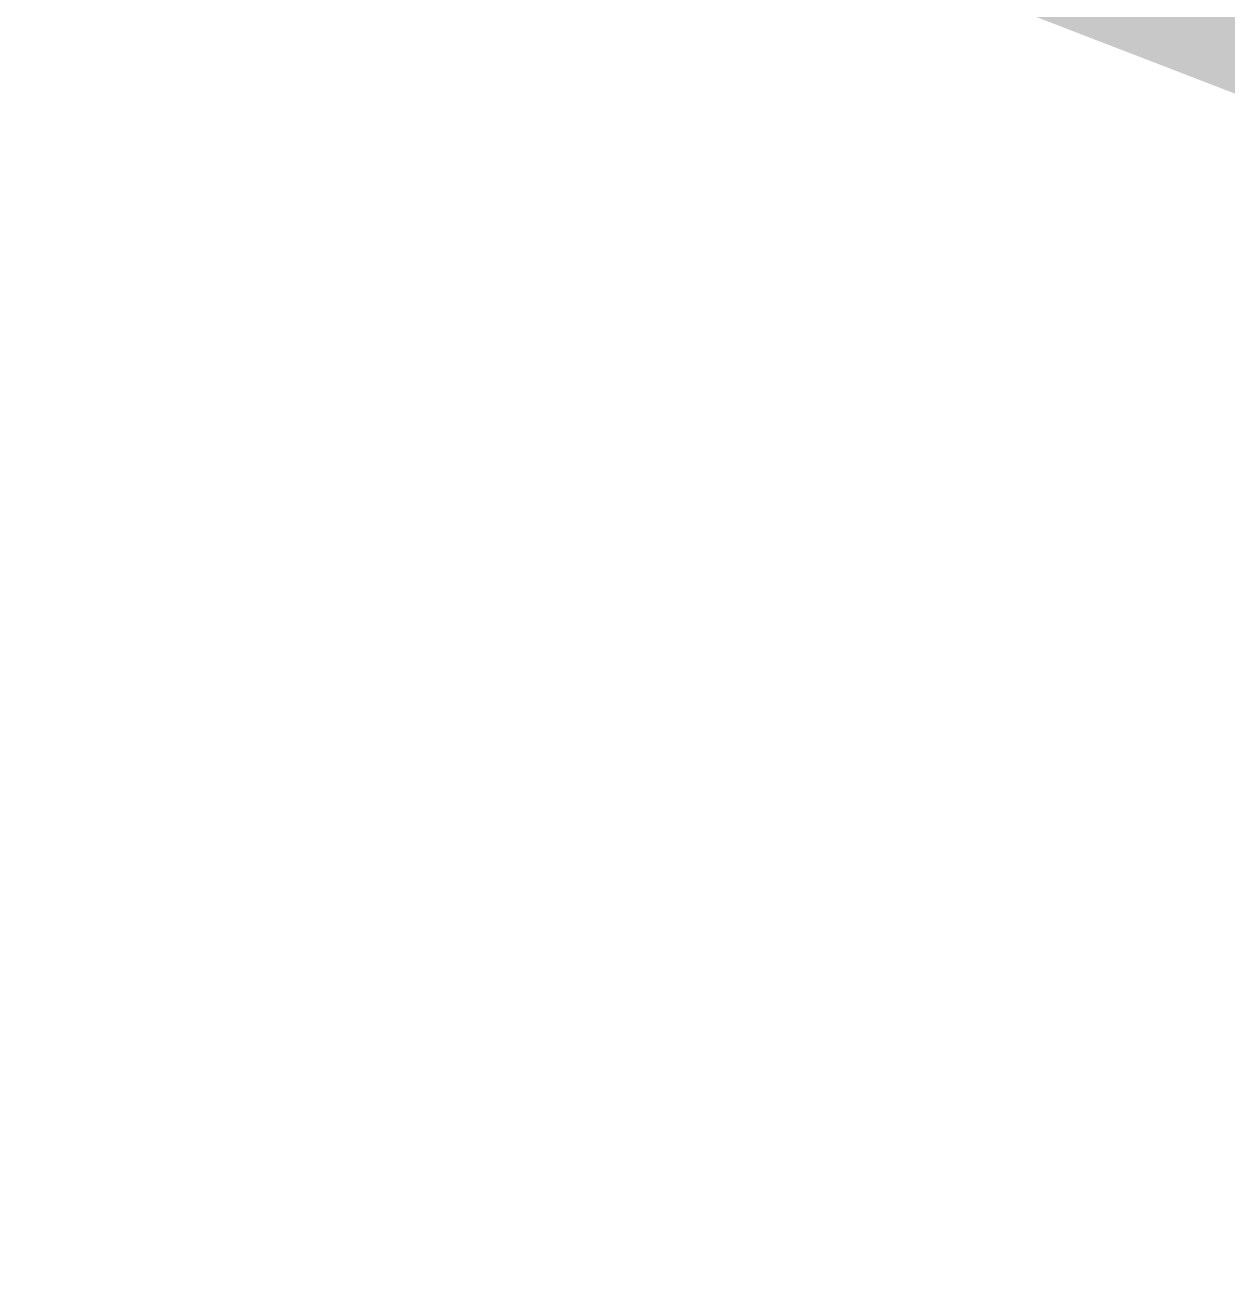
# Model space of a CAD drawing. Header units: millimetres. Extents: x 0 to 1189, y 0 to 841.
# Drawn here: x 1118.02764 to 1118.05427, y 68.22042 to 68.24794 of the extents above; entities that cross this region are included whole.
import ezdxf

# ---------------------------------------------------------------- set-up
doc = ezdxf.new("R2010")
doc.units = ezdxf.units.MM

msp = doc.modelspace()

# ---------------------------------------------------------------- hatches: boundary and pattern name
at = {"true_color": 0xd6a749}
msp.add_hatch(color=7, dxfattribs=at).paths.add_polyline_path([(1120.053186, 69.134073), (1119.964278, 69.167955), (1119.863633, 69.144219), (1119.664983, 69.042519), (1119.286079, 68.859751), (1118.891716, 68.715326), (1118.484085, 68.612238), (1118.453086, 68.606204), (1118.43955, 68.603571), (1118.431874, 68.60208), (1118.172298, 68.55531), (1117.912772, 68.522362), (1117.649616, 68.50361), (1117.602676, 68.501917), (1117.582178, 68.501175), (1117.570552, 68.500748), (1117.576155, 68.484746), (1117.581685, 68.468946), (1117.58717, 68.453248), (1117.613446, 68.414311), (1117.638489, 68.392965), (1117.683765, 68.370916), (1117.829216, 68.326737), (1117.972437, 68.278027), (1118.114223, 68.223377), (1118.152409, 68.207562), (1118.169085, 68.20066), (1118.178544, 68.196752), (1118.511594, 68.054841), (1118.832298, 67.892641), (1119.139627, 67.701973), (1119.170644, 67.679872), (1119.184187, 67.670224), (1119.191864, 67.664759), (1119.206904, 67.694839), (1119.213472, 67.707975), (1119.217197, 67.715425), (1119.251349, 67.698349), (1119.285052, 67.681497), (1119.318529, 67.664759), (1119.327067, 67.690373), (1119.335492, 67.71565), (1119.343862, 67.740758), (1119.291981, 67.772586), (1119.240055, 67.804334), (1119.188089, 67.83601), (1119.165341, 67.849798), (1119.142902, 67.863405), (1119.120627, 67.876923), (1118.938466, 67.984272), (1118.754025, 68.086549), (1118.566443, 68.184085), (1118.545267, 68.194332), (1118.524362, 68.204449), (1118.503591, 68.21451), (1118.469296, 68.231695), (1118.454322, 68.239202), (1118.445832, 68.243466), (1118.395194, 68.269864), (1118.361851, 68.299645), (1118.33609, 68.349586), (1118.333066, 68.386176), (1118.337788, 68.409768), (1118.354304, 68.440582), (1118.394237, 68.465875), (1118.429999, 68.48037), (1118.492242, 68.496492), (1118.588807, 68.520753), (1118.697537, 68.555103), (1118.91163, 68.628983), (1119.053024, 68.67808), (1119.195088, 68.719312), (1119.342291, 68.744375), (1119.402835, 68.750742), (1119.458318, 68.761298), (1119.517342, 68.778727), (1119.550646, 68.795117), (1119.565188, 68.80227), (1119.573429, 68.806314), (1119.606803, 68.822449), (1119.64007, 68.838786), (1119.673191, 68.85541), (1119.673191, 68.889562), (1119.673191, 68.923265), (1119.673191, 68.956742), (1119.73262, 68.972506), (1119.791734, 68.989414), (1119.850522, 69.007408), (1119.85906, 69.024484), (1119.867485, 69.041335), (1119.875855, 69.058074), (1119.910007, 69.058074), (1119.943709, 69.058074), (1119.977187, 69.058074), (1119.977187, 69.07515), (1119.977187, 69.092001), (1119.977187, 69.10874), (1120.002801, 69.117278), (1120.028078, 69.125703)])
at = {"true_color": 0xe7be6c}
msp.add_hatch(color=7, dxfattribs=at).paths.add_polyline_path([(1117.646551, 68.475415), (1117.638013, 68.4498), (1117.629587, 68.424524), (1117.621218, 68.399416), (1117.766923, 68.351745), (1117.911705, 68.301743), (1118.055045, 68.247418), (1118.096195, 68.230471), (1118.137361, 68.21358), (1118.178544, 68.196752), (1118.358518, 68.128588), (1118.534371, 68.044527), (1118.856835, 67.872515), (1118.875839, 67.862262), (1118.894585, 67.85214), (1118.913201, 67.84209), (1118.991512, 67.799717), (1119.069727, 67.757181), (1119.147835, 67.714437), (1119.162673, 67.706228), (1119.177313, 67.698132), (1119.191864, 67.690092), (1119.206904, 67.735213), (1119.213472, 67.754916), (1119.217197, 67.766091), (1119.182971, 67.782047), (1119.149229, 67.799044), (1119.115865, 67.816757), (1119.053692, 67.868215), (1118.992482, 67.90838), (1118.917963, 67.937089), (1118.899281, 67.939226), (1118.880846, 67.941335), (1118.862535, 67.943422), (1118.862535, 67.960498), (1118.862535, 67.977349), (1118.862535, 67.994088), (1118.807306, 68.012808), (1118.775367, 68.025628), (1118.73934, 68.043538), (1118.386618, 68.222807), (1118.027832, 68.367213)])
at = {"true_color": 0xffaa55}
msp.add_hatch(color=7, dxfattribs=at).paths.add_polyline_path([(1118.001213, 68.247418), (1118.054694, 68.229591), (1118.074397, 68.223023), (1118.077212, 68.222085)])

doc.saveas('drawing.dxf')
